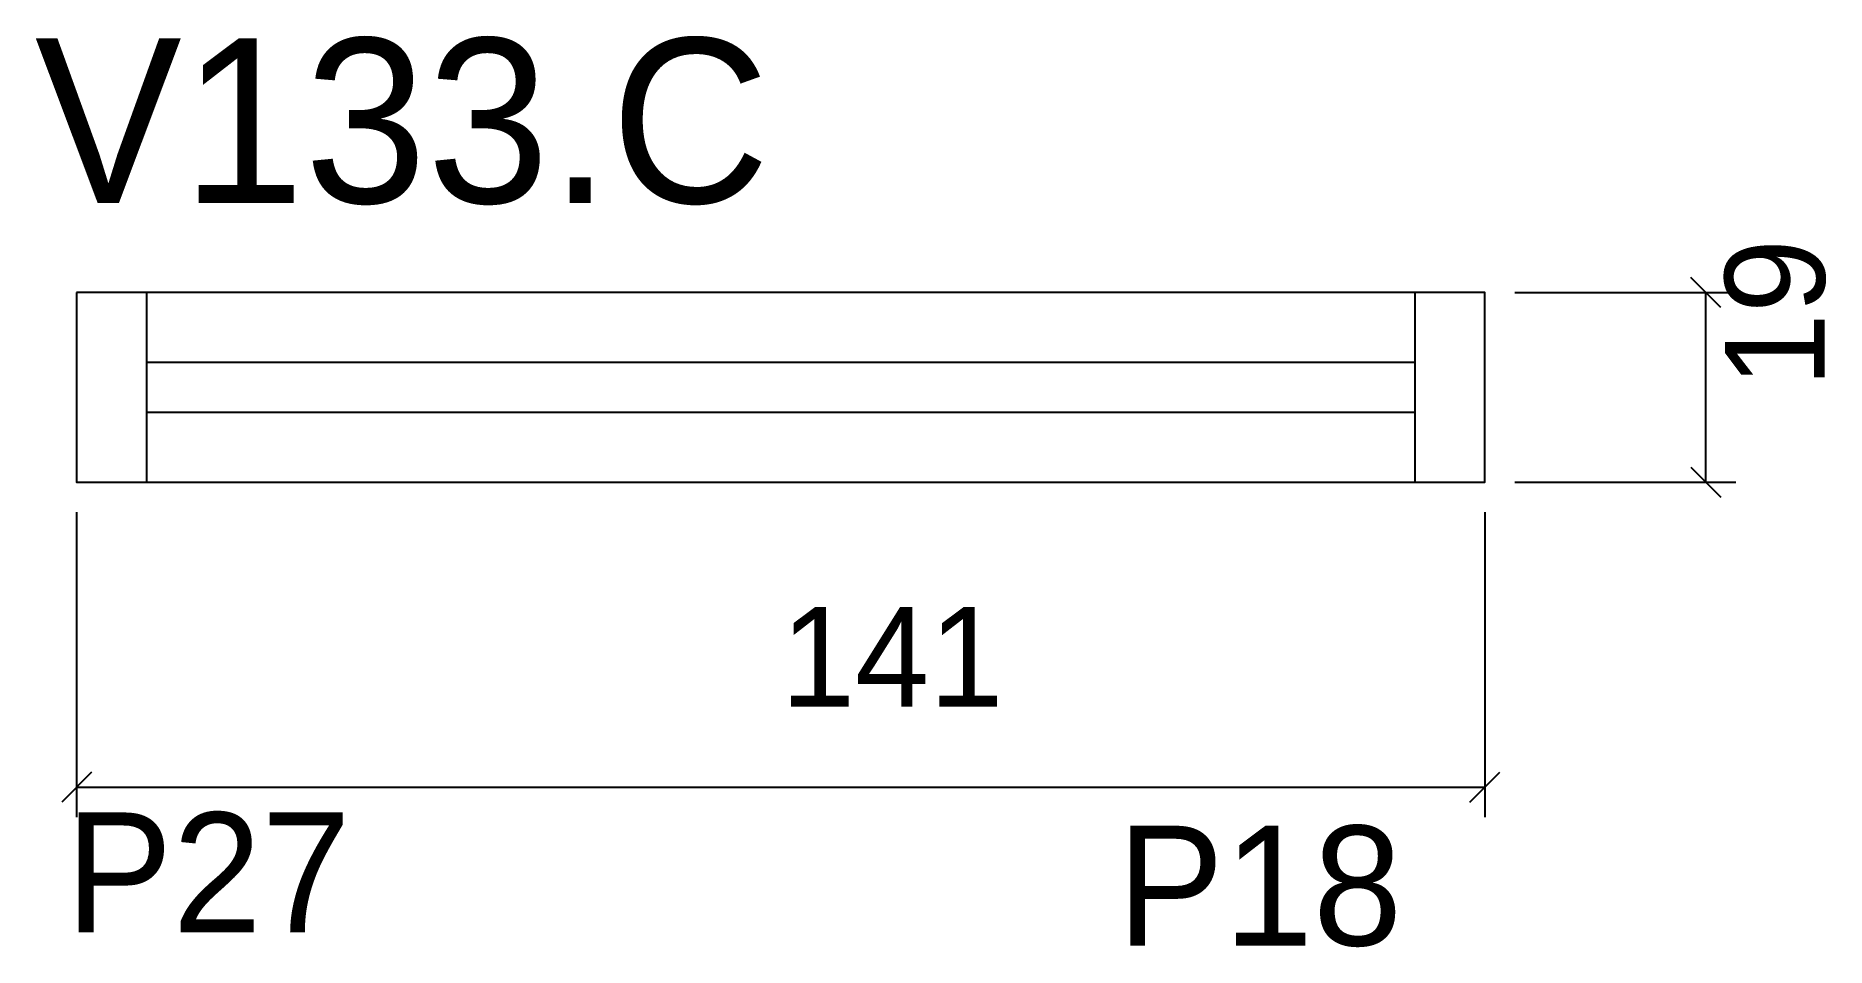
# Model space of a CAD drawing. Header units: metres. Extents: x 2747 to 2926, y 16018 to 16109.
import ezdxf

# ---------------------------------------------------------------- set-up
doc = ezdxf.new("R2010")
doc.units = ezdxf.units.M
for name, color, linetype in [('5', 7, 'Continuous'), ('COTA', 7, 'Continuous'), ('NOMENCLATURA', 7, 'Continuous'), ('Painéis', 7, 'Continuous'), ('SARR_2.2x7', 7, 'Continuous')]:
    doc.layers.add(name, color=color, linetype=linetype)

msp = doc.modelspace()

# ---------------------------------------------------------------- linework, layer by layer
at = {"layer": 'COTA', "color": 0, "lineweight": 25}
for p, q in [((2915.39, 16081.71), (2912.39, 16084.71)), ((2912.39, 16065.71), (2915.39, 16062.71)), ((2752.27, 16035.15), (2749.27, 16032.15)), ((2890.27, 16032.15), (2893.27, 16035.15))]:
    msp.add_line(p, q, dxfattribs=at)
at = {"layer": 'COTA', "color": 4, "lineweight": 25}
for p, q in [((2894.77, 16083.21), (2916.89, 16083.21)), ((2913.89, 16064.21), (2913.89, 16083.21)), ((2894.77, 16064.21), (2916.89, 16064.21)), ((2750.77, 16061.21), (2750.77, 16030.65)), ((2891.77, 16061.21), (2891.77, 16030.65)), ((2750.77, 16033.65), (2891.77, 16033.65))]:
    msp.add_line(p, q, dxfattribs=at)
at = {"layer": 'Painéis', "color": 200, "lineweight": 25}
msp.add_lwpolyline([(2750.77, 16083.21), (2750.77, 16064.21), (2891.77, 16064.21), (2891.77, 16083.21), (2750.77, 16083.21)], dxfattribs=at)
at = {"layer": 'SARR_2.2x7', "color": 40, "lineweight": 25}
for p, q in [((2757.77, 16083.21), (2757.77, 16064.21)), ((2884.77, 16083.21), (2884.77, 16064.21)), ((2884.77, 16076.21), (2757.77, 16076.21)), ((2757.77, 16071.21), (2884.77, 16071.21))]:
    msp.add_line(p, q, dxfattribs=at)

# ---------------------------------------------------------------- texts
at = {"layer": '5', "color": 5, "lineweight": 25}
for s, p in [('P27', (2749.66, 16019.12)), ('P18', (2854.94, 16017.79))]:
    msp.add_text(s, height=12, rotation=360, dxfattribs=at).set_placement(p)
at = {"layer": 'COTA', "color": 240, "lineweight": 25}
msp.add_text('19', height=10, rotation=90, dxfattribs=at).set_placement((2925.8, 16073.71))
msp.add_text('141', height=10, dxfattribs=at).set_placement((2821.27, 16041.72))
at = {"layer": 'NOMENCLATURA', "color": 7, "lineweight": 25}
msp.add_text('V133.C', height=16.5, dxfattribs=at).set_placement((2746.58, 16092.18))

doc.saveas('drawing.dxf')
